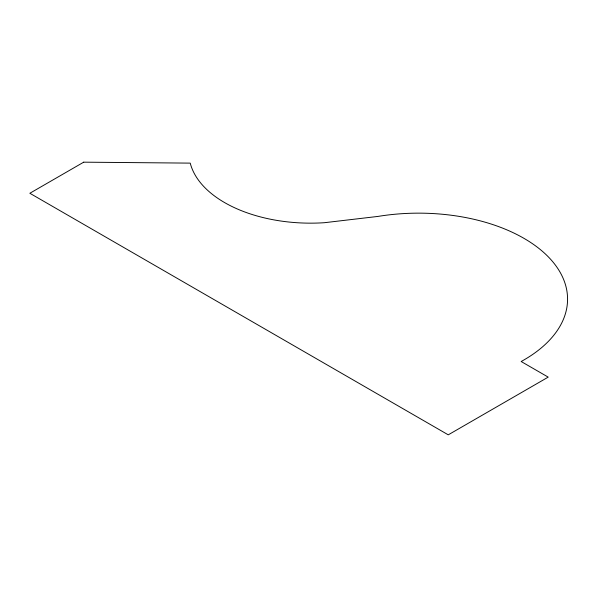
<?xml version="1.0" encoding="UTF-8"?>
<svg xmlns="http://www.w3.org/2000/svg" width="597" height="597" viewBox="0 0 597 597"><rect width="100%" height="100%" fill="white"/><g stroke="black" fill="none" stroke-linecap="round" stroke-linejoin="round"><path stroke-width="0.9" d="M83.714 162.168L29.85 193.264L448.257 434.832L548.203 377.125L521.159 361.513A148.937 85.99 0 0 0 548.024 256.561A148.937 85.99 0 0 0 377.908 216.427L324.372 222.711A121.706 70.267 0 0 1 190.242 163.123L83.714 162.168"/></g></svg>
